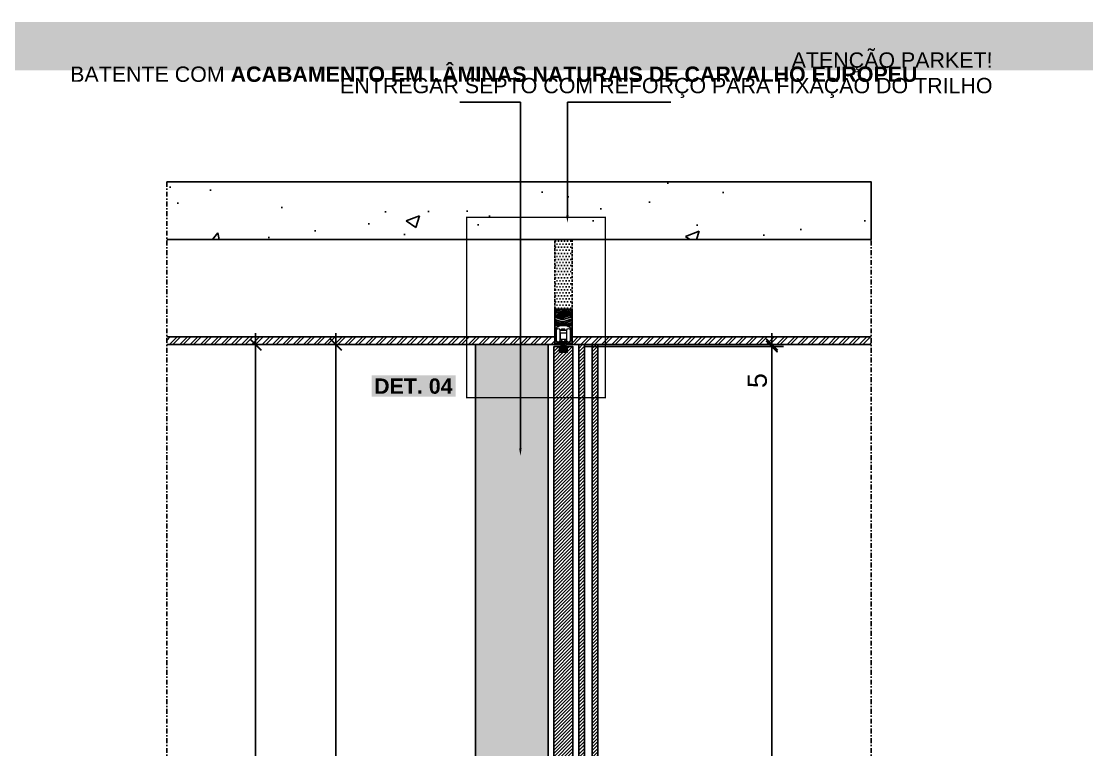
# Model space of a CAD drawing. Header units: millimetres. Extents: x -63251 to 507826, y 5339 to 217512.
# Drawn here: x 207752 to 210535, y 87341 to 89244 of the extents above; entities that cross this region are included whole.
import ezdxf
from ezdxf import colors
from ezdxf.entities.mleader import LeaderData, LeaderLine
from ezdxf.math import Vec2, Vec3

# ---------------------------------------------------------------- set-up
doc = ezdxf.new("R2010")
doc.units = ezdxf.units.MM
doc.header["$PDMODE"] = 3
doc.linetypes.add('TRAÇO 1-1', pattern=[9.525, 6.35, -3.175])
doc.linetypes.add('TRAÇO E PONTO 1-1', pattern=[25.4, 12.7, -6.35, 0, -6.35])
for name, color, linetype in [('AC-EQUIPAMENTO', 7, 'Continuous'), ('COTAS', 9, 'Continuous'), ('DETALHE', 10, 'Continuous'), ('FERRAGEM', 3, 'Continuous'), ('GESSO', 1, 'Continuous'), ('HACHURA', 21, 'Continuous'), ('MARCENARIA . M', 4, 'Continuous'), ('PAREDE', 94, 'Continuous'), ('PROJEÇÃO', 8, 'Continuous'), ('TEXTO TRAÇO PONTO', 105, 'TRAÇO E PONTO 1-1')]:
    doc.layers.add(name, color=color, linetype=linetype)
doc.styles.add('1-1', font='arial.ttf', dxfattribs={"height": 0.2})
doc.styles.add('MEDIDA OFICIAL', font='ariblk.ttf')
doc.styles.add('PADRÃO', font='arial.ttf')
doc.dimstyles.new('1-20', dxfattribs={"dimscale": 20, "dimtxt": 2.5, "dimasz": 1.5, "dimexe": 1.5, "dimexo": 1.5, "dimtad": 1, "dimtxsty": 'PADRÃO', "dimblk": 'ARCHTICK', "dimcen": 2.5, "dimdle": 1.5, "dimclrd": 9, "dimclre": 9, "dimclrt": 6, "dimadec": 0, "dimazin": 0, "dimtfac": 1, "dimtmove": 0, "dimatfit": 3, "dimfxl": 1.25, "dimlwd": -1, "dimlwe": -1, "dimarcsym": 0})
doc.dimstyles.new('Med. Ofic.1-20', dxfattribs={"dimscale": 20, "dimtxt": 2.5, "dimasz": 1.5, "dimexe": 1.5, "dimexo": 1.5, "dimtad": 1, "dimtxsty": 'MEDIDA OFICIAL', "dimblk": 'ARCHTICK', "dimcen": 2.5, "dimdle": 1.5, "dimclrd": 9, "dimclre": 9, "dimclrt": 10, "dimadec": 0, "dimazin": 0, "dimtfac": 1, "dimtmove": 0, "dimatfit": 3, "dimfxl": 1.25, "dimlwd": -1, "dimlwe": -1, "dimarcsym": 0})

# ---------------------------------------------------------------- blocks, each defined once
blk = doc.blocks.new('_ArchTick')
at = {"color": 0, "linetype": 'ByBlock', "const_width": 0.15}
blk.add_lwpolyline([(-0.5, -0.5), (0.5, 0.5)], dxfattribs=at)
blk = doc.blocks.new('*D2210')
at = {"layer": 'Defpoints', "color": 0, "transparency": 16777216}
for p in [(209193.3, 88394.6), (209193.3, 85479.6), (209712.8, 85479.6)]:
    blk.add_point(p, dxfattribs=at)
at = {"layer": 'MARCENARIA . M', "color": 9, "transparency": 16777216}
for p, q in [((209712.8, 88424.6), (209712.8, 85449.6)), ((209223.3, 88394.6), (209742.8, 88394.6)), ((209223.3, 85479.6), (209742.8, 85479.6))]:
    blk.add_line(p, q, dxfattribs=at)
at = {"layer": 'MARCENARIA . M', "color": 9, "transparency": 16777216, "xscale": 30, "yscale": 30, "zscale": 30}
for p, rotation in [((209712.8, 88394.6), 90), ((209712.8, 85479.6), 270)]:
    blk.add_blockref('_ArchTick', p, dxfattribs=dict(at, rotation=rotation))
at = {"layer": 'MARCENARIA . M', "color": 6, "transparency": 16777216, "insert": (209674.8, 86937.1), "char_height": 50, "attachment_point": 5, "rotation": 90, "style": 'PADRÃO'}
blk.add_mtext('2915', dxfattribs=at)
blk = doc.blocks.new('*D2212')
at = {"layer": 'Defpoints', "color": 0, "transparency": 16777216}
for p in [(209193.3, 88399.6), (209193.3, 88394.6), (209712.8, 88399.6)]:
    blk.add_point(p, dxfattribs=at)
at = {"layer": 'MARCENARIA . M', "color": 9, "transparency": 16777216}
for p, q in [((209712.8, 88399.6), (209712.8, 88429.6)), ((209223.3, 88399.6), (209742.8, 88399.6)), ((209223.3, 88394.6), (209742.8, 88394.6)), ((209712.8, 88399.6), (209712.8, 88394.6)), ((209712.8, 88394.6), (209712.8, 88276.5))]:
    blk.add_line(p, q, dxfattribs=at)
at = {"layer": 'MARCENARIA . M', "color": 9, "transparency": 16777216, "xscale": 30, "yscale": 30, "zscale": 30}
for p, rotation in [((209712.8, 88399.6), 270), ((209712.8, 88394.6), 90)]:
    blk.add_blockref('_ArchTick', p, dxfattribs=dict(at, rotation=rotation))
at = {"layer": 'MARCENARIA . M', "color": 6, "transparency": 16777216, "insert": (209674.9, 88305.6), "char_height": 50, "attachment_point": 5, "rotation": 90, "style": 'PADRÃO'}
blk.add_mtext('5', dxfattribs=at)
blk = doc.blocks.new('*D2213')
at = {"layer": 'COTAS', "color": 9, "linetype": 'Continuous', "ltscale": 0.4, "transparency": 16777216}
blk.add_line((208364.3, 88429.6), (208364.3, 85444.6), dxfattribs=at)
at = {"layer": 'COTAS', "color": 9, "ltscale": 0.4, "transparency": 16777216}
for p, q in [((208210.5, 88399.6), (208394.3, 88399.6)), ((208257.1, 85474.6), (208394.3, 85474.6))]:
    blk.add_line(p, q, dxfattribs=at)
at = {"layer": 'Defpoints', "color": 0, "ltscale": 0.4, "transparency": 16777216}
for p in [(208180.5, 88399.6), (208227.1, 85474.6), (208364.3, 85474.6)]:
    blk.add_point(p, dxfattribs=at)
at = {"layer": 'COTAS', "color": 9, "ltscale": 0.4, "transparency": 16777216, "xscale": 30, "yscale": 30, "zscale": 30}
for p, rotation in [((208364.3, 88399.6), 90), ((208364.3, 85474.6), 270)]:
    blk.add_blockref('_ArchTick', p, dxfattribs=dict(at, rotation=rotation))
at = {"layer": 'COTAS', "color": 10, "ltscale": 0.4, "transparency": 16777216, "insert": (208326, 86937.1), "char_height": 50, "attachment_point": 5, "rotation": 90, "style": 'MEDIDA OFICIAL'}
blk.add_mtext('2925', dxfattribs=at)
blk = doc.blocks.new('*D2232')
at = {"layer": 'Defpoints', "color": 0, "transparency": 16777216}
for p in [(208714.5, 88399.6), (208573.9, 85474.6), (208739.1, 85474.6)]:
    blk.add_point(p, dxfattribs=at)
at = {"layer": 'MARCENARIA . M', "color": 9, "transparency": 16777216}
for p, q in [((208573.9, 88429.6), (208573.9, 85444.6)), ((208684.5, 88399.6), (208543.9, 88399.6)), ((208709.1, 85474.6), (208543.9, 85474.6))]:
    blk.add_line(p, q, dxfattribs=at)
at = {"layer": 'MARCENARIA . M', "color": 9, "transparency": 16777216, "xscale": 30, "yscale": 30, "zscale": 30}
for p, rotation in [((208573.9, 88399.6), 90), ((208573.9, 85474.6), 270)]:
    blk.add_blockref('_ArchTick', p, dxfattribs=dict(at, rotation=rotation))
at = {"layer": 'MARCENARIA . M', "color": 6, "transparency": 16777216, "insert": (208535.9, 86937.1), "char_height": 50, "attachment_point": 5, "rotation": 90, "style": 'PADRÃO'}
blk.add_mtext('2925', dxfattribs=at)

msp = doc.modelspace()

# ---------------------------------------------------------------- leaders
at = {"layer": 'COTAS'}
ml = msp.add_multileader_mtext('Standard', dxfattribs=at)
ml.set_content('PORTAS DE CORRER COM {\\fArial|b1|i0|c0|p34;\\C10;ACABAMENTO} {\\fArial|b1|i0|c0|p34;EM LÂMINAS NATURAIS DE CARVALHO EUROPEU}', color=105, style='1-1')
ml.set_leader_properties(color=256, linetype='ByLayer', lineweight=-1)
ml.build(insert=Vec2(0, 0))
ml.multileader.update_dxf_attribs({"text_left_attachment_type": 2, "text_right_attachment_type": 2, "dogleg_length": 0.36, "arrow_head_size": 20, "scale": 200})
ctx = ml.context
ctx.base_point, ctx.scale, ctx.char_height, ctx.arrow_head_size, ctx.landing_gap_size, ctx.plane_origin = Vec3(146400.181, 89033.394), 200, 40, 20, 40, Vec3(148021.144, 88476.225)
ctx.left_attachment, ctx.right_attachment = 2, 2
notes = []
notes.append((ctx, [(0, (1, 1, 0), (147636.001, 89033.394), (-1, 0), 158.522, [(0, [(147636.001, 87980.61)], 0, [])])]))
ctx.mtext.insert, ctx.mtext.width, ctx.mtext.flow_direction = Vec3(146440.181, 89126.282), 1043.40574, 5
ml = msp.add_multileader_mtext('Standard', dxfattribs=at)
ml.set_content('BATENTE COM {\\fArial|b1|i0|c0|p34;\\C10;ACABAMENTO} {\\fArial|b1|i0|c0|p34;EM LÂMINAS NATURAIS DE CARVALHO EUROPEU}', color=105, style='1-1')
ml.set_leader_properties(color=256, linetype='ByLayer', lineweight=-1)
ml.build(insert=Vec2(0, 0))
ml.multileader.update_dxf_attribs({"text_left_attachment_type": 2, "text_right_attachment_type": 2, "dogleg_length": 0.36, "arrow_head_size": 20, "scale": 200})
ctx = ml.context
ctx.base_point, ctx.scale, ctx.char_height, ctx.arrow_head_size, ctx.landing_gap_size, ctx.plane_origin = Vec3(149390.382, 89033.394), 200, 40, 20, 40, Vec3(150991.618, 88604.657)
ctx.left_attachment, ctx.right_attachment = 2, 2
notes.append((ctx, [(0, (1, 1, 0), (150606.476, 89033.394), (-1, 0), 158.522, [(0, [(150606.476, 88109.042)], 0, [])])]))
ctx.mtext.insert, ctx.mtext.width, ctx.mtext.flow_direction = Vec3(149430.382, 89126.268), 1043.40574, 5
ml = msp.add_multileader_mtext('Standard', dxfattribs=at)
ml.set_content('PAINEL FIXO COM {\\fArial|b1|i0|c0|p34;\\C10;ACABAMENTO} {\\fArial|b1|i0|c0|p34;EM LÂMINAS NATURAIS DE CARVALHO EUROPEU}', color=105, style='1-1')
ml.set_leader_properties(color=256, linetype='ByLayer', lineweight=-1)
ml.build(insert=Vec2(0, 0))
ml.multileader.update_dxf_attribs({"text_left_attachment_type": 2, "text_right_attachment_type": 2, "dogleg_length": 0.36, "arrow_head_size": 20, "scale": 200})
ctx = ml.context
ctx.base_point, ctx.scale, ctx.char_height, ctx.arrow_head_size, ctx.landing_gap_size, ctx.plane_origin = Vec3(180791.524, 89004.659), 200, 40, 20, 40, Vec3(182412.487, 88390.679)
ctx.left_attachment, ctx.right_attachment = 2, 2
notes.append((ctx, [(1, (1, 1, 0), (180628.002, 89004.659), (1, 0), 163.522, [(0, [(180628.002, 88048.339)], 0, [])])]))
ctx.mtext.insert, ctx.mtext.width, ctx.mtext.flow_direction = Vec3(180831.524, 89097.533), 1043.40574, 5
ml = msp.add_multileader_mtext('Standard', dxfattribs=at)
ml.set_content('PORTAS DE CORRER COM {\\fArial|b1|i0|c0|p34;\\C10;ACABAMENTO} {\\fArial|b1|i0|c0|p34;EM LÂMINAS NATURAIS DE CARVALHO EUROPEU}', color=105, style='1-1')
ml.set_leader_properties(color=256, linetype='ByLayer', lineweight=-1)
ml.build(insert=Vec2(0, 0))
ml.multileader.update_dxf_attribs({"text_left_attachment_type": 2, "text_right_attachment_type": 2, "dogleg_length": 0.36, "arrow_head_size": 20, "scale": 200})
ctx = ml.context
ctx.base_point, ctx.scale, ctx.char_height, ctx.arrow_head_size, ctx.landing_gap_size, ctx.plane_origin = Vec3(191165.011, 89004.659), 200, 40, 20, 40, Vec3(192785.974, 88390.679)
ctx.left_attachment, ctx.right_attachment = 2, 2
notes.append((ctx, [(1, (1, 1, 0), (191001.489, 89004.659), (1, 0), 163.522, [(0, [(191001.489, 88048.339)], 0, [])])]))
ctx.mtext.insert, ctx.mtext.width, ctx.mtext.flow_direction = Vec3(191205.011, 89097.546), 1043.40574, 5
for ctx, leaders in notes:
    for number, flags, end, landing, length, lines in leaders:
        leader = LeaderData()
        leader.index, (leader.has_last_leader_line, leader.has_dogleg_vector, leader.attachment_direction) = number, flags
        leader.last_leader_point, leader.dogleg_vector, leader.dogleg_length = Vec3(end), Vec3(landing), length
        for number, points, colour, breaks in lines:
            line = LeaderLine()
            line.index, line.vertices, line.color, line.breaks = number, Vec3.list(points), colors.encode_raw_color(colour), breaks
            leader.lines.append(line)
        ctx.leaders.append(leader)

# ---------------------------------------------------------------- next in the draw order: leaders
ml = msp.add_multileader_mtext('Standard', dxfattribs=at)
ml.set_content('{\\fArial|b1|i0|c0|p34;\\C10;ATENÇÃO PARKET!\\P}RODATETO COM LINHA DE SOMBRA DE 20 mm NO ENCONTRO COM O FORRO', color=105, style='1-1')
ml.set_leader_properties(color=256, linetype='ByLayer', lineweight=-1)
ml.build(insert=Vec2(0, 0))
ml.multileader.update_dxf_attribs({"text_left_attachment_type": 2, "text_right_attachment_type": 2, "dogleg_length": 0.36, "arrow_head_size": 15, "scale": 200})
ctx = ml.context
ctx.base_point, ctx.scale, ctx.char_height, ctx.arrow_head_size, ctx.landing_gap_size, ctx.plane_origin = Vec3(160569.394, 89106.68), 200, 40, 15, 10, Vec3(160726.905, 88723.85)
ctx.left_attachment, ctx.right_attachment = 2, 2
notes = []
notes.append((ctx, [(0, (1, 1, 0), (160425.106, 89106.68), (1, 0), 144.288, [(0, [(160425.106, 88107.904)], 0, [])])]))
ctx.mtext.insert, ctx.mtext.width, ctx.mtext.flow_direction = Vec3(160579.394, 89232.669), 858.66662, 5
ctx.mtext.has_bg_fill, ctx.mtext.bg_color, ctx.mtext.bg_scale_factor, ctx.mtext.bg_transparency, ctx.mtext.use_window_bg_color = 1, -1023410145, 1.25, 0, 0
for ctx, leaders in notes:
    for number, flags, end, landing, length, lines in leaders:
        leader = LeaderData()
        leader.index, (leader.has_last_leader_line, leader.has_dogleg_vector, leader.attachment_direction) = number, flags
        leader.last_leader_point, leader.dogleg_vector, leader.dogleg_length = Vec3(end), Vec3(landing), length
        for number, points, colour, breaks in lines:
            line = LeaderLine()
            line.index, line.vertices, line.color, line.breaks = number, Vec3.list(points), colors.encode_raw_color(colour), breaks
            leader.lines.append(line)
        ctx.leaders.append(leader)

# ---------------------------------------------------------------- next in the draw order: hatches: boundary and pattern name
at = {"layer": 'AC-EQUIPAMENTO'}
h = msp.add_hatch(dxfattribs=at)
h.set_pattern_fill('ANSI31', color=8, scale=2)
h.set_pattern_definition([(45, (56067.58, 1e-10), (-4.49012806, 4.49012806), [])])
h.paths.add_polyline_path([(209193.26, 88394.639), (209178.26, 88394.639), (209178.26, 88379.639), (209158.26, 88379.639), (209158.26, 88394.639), (209143.26, 88394.639), (209143.26, 86624.639), (209153.26, 86624.639), (209153.26, 86639.639), (209163.26, 86639.639), (209163.26, 86509.639), (209153.26, 86509.639), (209153.26, 86524.639), (209143.26, 86524.639), (209143.26, 85479.639), (209160.76, 85479.639), (209160.76, 85494.639), (209175.76, 85494.639), (209175.76, 85479.639), (209193.26, 85479.639), (209193.26, 86524.639), (209183.26, 86524.639), (209183.26, 86509.639), (209173.26, 86509.639), (209173.26, 86639.639), (209183.26, 86639.639), (209183.26, 86624.639), (209193.26, 86624.639)])
h = msp.add_hatch(dxfattribs=at)
h.set_pattern_fill('ANSI31', color=8, scale=2)
h.set_pattern_definition([(45, (35718.515, 5654.154), (-4.49012806, 4.49012806), [])])
h.paths.add_polyline_path([(209223.261, 88399.639), (209208.261, 88399.639), (209208.261, 85474.639), (209223.261, 85474.639)])
h = msp.add_hatch(dxfattribs=at)
h.set_pattern_fill('ANSI31', color=8, scale=2)
h.set_pattern_definition([(45, (35753.515, 5654.154), (-4.49012806, 4.49012806), [])])
h.paths.add_polyline_path([(209258.261, 88399.639), (209243.261, 88399.639), (209243.261, 85474.639), (209258.261, 85474.639)])
at = {"layer": 'HACHURA'}
h = msp.add_hatch(dxfattribs=at)
h.set_pattern_fill('AR-CONC', color=21, scale=2)
h.set_pattern_definition([(50, (165078.35, 66122.5), (364.3693, -31.8782), [38.1, -419.1]), (355, (165078.35, 66122.5), (-70.4868, 382.1137), [30.48, -335.2812]), (100.45144, (165108.7, 66119.85), (293.8825, 350.2355), [32.38, -356.1805]), (46.1842, (165078.35, 66224.1), (542.158, -84.0847), [57.15, -628.65]), (96.6356, (165123.53, 66217.1), (474.808, 494.852), [48.57, -534.271]), (351.1842, (165078.35, 66224.1), (474.808, 494.852), [45.72, -502.9195]), (21, (165129.15, 66198.7), (303.2288, -204.5304), [38.1, -419.1]), (326, (165129.15, 66198.7), (123.604, 368.376), [30.48, -335.28]), (71.45144, (165154.42, 66181.67), (426.8328, 163.8455), [32.38, -356.18]), (37.5, (165078.35, 66122.51), (6.1772, 169.11008), [0, -331.216, 0, -340.36, 0, -336.55]), (7.5, (165078.35, 66122.51), (133.6393, 200.36115), [0, -194.056, 0, -323.596, 0, -128.27]), (327.5, (164965.07, 66122.51), (271.1812, -11.4575), [0, -127, 0, -396.24, 0, -525.78]), (317.5, (164914.27, 66122.5), (296.2584, 50.853), [0, -165.1, 0, -263.144, 0, -373.38])])
h.paths.add_polyline_path([(208132.321, 88824.639), (208132.321, 88674.639), (209974.31, 88674.639), (209974.31, 88824.639)])
at = {"layer": 'HACHURA', "true_color": 0x636466}
h = msp.add_hatch(dxfattribs=at)
h.set_pattern_fill('PATRON00077', color=251, scale=40, angle=135, pattern_type=2)
h.set_pattern_definition([(135, (149045.977, -20753.852), (-56.568542, 4e-15), [2, -38]), (225, (149024.764, -20752.44), (-7e-15, -56.568542), [4, -36]), (180, (149033.25, -20755.266), (-28.284271, -28.284271), [2.828, -8.484, 2.828, -5.656, 19.8, -16.9725425]), (180, (149048.806, -20753.852), (-28.284271, -28.284271), [2.8284, -5.6568, 2.8284, -45.2549425]), (180, (149036.078, -20746.78), (-28.284271, -28.284271), [2.8284, -53.740142]), (180, (149034.663, -20742.539), (-28.284271, -28.284271), [2.8284, -53.740142]), (180, (149036.078, -20749.61), (-28.284271, -28.284271), [2.8284, -53.740142]), (180, (149036.078, -20752.438), (-28.284271, -28.284271), [5.6568, -50.911742]), (180, (149007.793, -20766.58), (-28.284271, -28.284271), [5.6568, -50.911742]), (180, (149037.492, -20756.68), (-28.284271, -28.284271), [11.3136, -45.254942]), (180, (149037.492, -20759.51), (-28.284271, -28.284271), [11.3136, -45.254942]), (180, (149010.622, -20749.61), (-28.284271, -28.284271), [11.3136, -45.254942]), (180, (149036.078, -20763.752), (-28.284271, -28.284271), [8.48528, -48.083262]), (180, (149037.492, -20773.65), (-28.284271, -28.284271), [8.48528, -48.083262]), (180, (149037.492, -20767.994), (-28.284271, -28.284271), [8.48528, -48.083262]), (180, (149010.622, -20758.095), (-28.284271, -28.284271), [14.142136, -42.426406]), (180, (149012.036, -20762.338), (-28.284271, -28.284271), [14.142136, -42.426406]), (180, (149016.28, -20752.438), (-28.284271, -28.284271), [19.79899, -36.769553]), (161.565051, (149040.32, -20753.852), (-28.2842713, 28.2842712), [4.472136, -84.970583]), (161.565051, (149026.178, -20756.68), (-28.2842713, 28.2842712), [4.472136, -84.970583]), (161.565051, (149030.42, -20755.266), (-28.2842713, 28.2842712), [4.472136, -84.970583]), (161.565051, (149044.563, -20752.438), (-28.2842713, 28.2842712), [8.944272, -80.498447]), (161.565051, (149026.178, -20759.51), (-28.2842713, 28.2842712), [13.416408, -76.026311]), (161.565051, (149027.592, -20763.752), (-28.2842713, 28.2842712), [17.888544, -71.554175]), (161.565051, (149029.007, -20767.994), (-28.2842713, 28.2842712), [17.888544, -71.554175]), (161.565051, (149024.764, -20780.722), (-28.2842713, 28.2842712), [17.888544, -71.554175]), (161.565051, (149027.592, -20777.894), (-28.2842713, 28.2842712), [22.36068, -67.082039]), (161.565051, (149029.007, -20773.651), (-28.2842713, 28.2842712), [22.36068, -67.082039]), (198.434949, (149030.42, -20752.438), (-28.2842712, -28.2842712), [4.472136, -84.970583]), (198.434949, (149037.492, -20753.852), (-28.2842712, -28.2842712), [4.472136, -84.970583]), (198.434949, (149045.977, -20753.852), (-28.2842712, -28.2842712), [8.944272, -80.498447]), (198.434949, (149033.25, -20749.61), (-28.2842712, -28.2842712), [8.944272, -80.498447]), (198.434949, (149050.22, -20755.266), (-28.2842712, -28.2842712), [13.416408, -76.026311]), (198.434949, (149053.048, -20758.095), (-28.2842712, -28.2842712), [17.888544, -71.554175]), (198.434949, (149026.178, -20734.053), (-28.2842712, -28.2842712), [17.888544, -71.554175]), (198.434949, (149033.25, -20746.781), (-28.2842712, -28.2842712), [17.888544, -71.554175]), (198.434949, (149030.42, -20738.296), (-28.2842712, -28.2842712), [22.36068, -67.082039]), (198.434949, (149031.835, -20742.539), (-28.2842712, -28.2842712), [22.36068, -67.082039])])
h.paths.add_polyline_path([(209190.76, 88452.639), (209190.76, 88492.639), (209145.76, 88492.639), (209145.76, 88452.639)])
at = {"layer": 'HACHURA'}
h = msp.add_hatch(dxfattribs=at)
h.set_pattern_fill('ANSI32', color=8, scale=2)
h.set_pattern_definition([(45, (-69064.635, 22222.918), (-13.4703842, 13.4703842), []), (45, (-69055.654, 22222.918), (-13.4703842, 13.4703842), [])])
h.paths.add_polyline_path([(208132.321, 88419.639), (208132.321, 88399.639), (209160.76, 88399.639), (209160.76, 88402.639), (209145.76, 88402.639), (209145.76, 88419.639)])
h = msp.add_hatch(dxfattribs=at)
h.set_pattern_fill('ANSI32', color=8, scale=2)
h.set_pattern_definition([(45, (-69094.635, 22222.918), (-13.4703842, 13.4703842), []), (45, (-69085.655, 22222.918), (-13.4703842, 13.4703842), [])])
h.paths.add_polyline_path([(209972.31, 88399.639), (209972.31, 88419.639), (209190.76, 88419.639), (209190.76, 88402.639), (209175.76, 88402.639), (209175.76, 88399.639)])
at = {"layer": 'HACHURA', "true_color": 0xba9673}
h = msp.add_hatch(color=33, dxfattribs=at)
h.dxf.hatch_style = 1
h.paths.add_polyline_path([(208938.26, 85474.64), (209128.26, 85474.639), (209128.26, 88399.639), (208938.26, 88399.64)])
at = {"layer": 'MARCENARIA . M'}
h = msp.add_hatch(dxfattribs=at)
h.set_pattern_fill('DOTS', color=8, scale=5)
h.set_pattern_definition([(0, (91779.567, 58594.643), (3.96875, 7.9375), [0, -7.9375])])
h.paths.add_polyline_path([(209190.76, 88674.639), (209145.76, 88674.639), (209145.76, 88492.639), (209190.76, 88492.639)])
h = msp.add_hatch(color=8, dxfattribs=at)
h.dxf.hatch_style = 1
h.paths.add_polyline_path([(209150.346, 88408.775, 0.33605523), (209149.865, 88409.139), (209149.26, 88409.139, -0.41421356), (209148.76, 88409.639), (209148.76, 88441.139, -0.33523574), (209156.306, 88447.137, 0.19250473), (209156.647, 88447.283), (209158.857, 88449.493, -0.19891237), (209159.21, 88449.639), (209167.683, 88449.639, 0.26794919), (209168.116, 88449.889), (209168.26, 88450.139), (209168.405, 88449.889, 0.26794919), (209168.838, 88449.639), (209177.311, 88449.639, -0.19891237), (209177.664, 88449.493), (209179.874, 88447.283, 0.19250473), (209180.215, 88447.137, -0.33523574), (209187.76, 88441.139), (209187.76, 88409.639, -0.41421356), (209187.26, 88409.139), (209186.656, 88409.139, 0.33605523), (209186.175, 88408.775, -0.35330176), (209181.76, 88405.639, -0.35330178), (209177.346, 88408.775, 0.33605523), (209176.865, 88409.139), (209176.26, 88409.139, 0.41421356), (209175.76, 88408.639), (209175.76, 88402.639), (209190.76, 88402.639), (209190.76, 88422.639), (209190.76, 88452.639), (209189.76, 88452.639, 0.41421356), (209189.26, 88452.139), (209189.26, 88450.139, -0.41421356), (209188.76, 88449.639), (209181.968, 88449.639, -0.19891237), (209181.614, 88449.786), (209178.907, 88452.493, 0.19891237), (209178.553, 88452.639), (209157.968, 88452.639, 0.19891237), (209157.614, 88452.493), (209154.907, 88449.786, -0.19891237), (209154.553, 88449.639), (209148.76, 88449.639), (209147.76, 88449.639, -0.41421356), (209147.26, 88450.139), (209147.26, 88452.139, 0.41421356), (209146.76, 88452.639), (209145.76, 88452.639), (209145.76, 88402.639), (209160.76, 88402.639), (209160.76, 88408.639, 0.41421356), (209160.26, 88409.139), (209159.656, 88409.139, 0.33605523), (209159.175, 88408.775, -0.35330177), (209154.76, 88405.639, -0.35330177)])
h = msp.add_hatch(color=8, dxfattribs=at)
h.dxf.hatch_style = 1
h.paths.add_polyline_path([(209158.26, 88394.639), (209158.26, 88379.639), (209178.26, 88379.639), (209178.26, 88394.639)])

# ---------------------------------------------------------------- next in the draw order: linework, layer by layer
at = {"layer": 'DETALHE', "color": 10, "linetype": 'TRAÇO 1-1', "const_width": 4}
msp.add_lwpolyline([(208915.375, 88732.405), (209277.67, 88732.405), (209277.67, 88261.214), (208915.375, 88261.214)], close=True, dxfattribs=at)
at = {"layer": 'FERRAGEM', "color": 1, "lineweight": 5}
for p, q in [((209159.175, 88430.477), (209177.346, 88430.477)), ((209159.175, 88412.678), (209162.259, 88412.678)), ((209168.26, 88399.639), (209168.26, 88396.639)), ((209174.262, 88412.678), (209177.346, 88412.678))]:
    msp.add_line(p, q, dxfattribs=at)
at = {"layer": 'FERRAGEM'}
for points in [[(209145.76, 88452.639), (209190.76, 88452.639), (209190.76, 88492.639), (209145.76, 88492.639)], [(209158.26, 88394.639), (209178.26, 88394.639), (209178.26, 88379.639), (209158.26, 88379.639)]]:
    msp.add_lwpolyline(points, close=True, dxfattribs=at)
msp.add_lwpolyline([(209154.76, 88405.639, 0.35330177), (209159.175, 88408.775, -0.33605523), (209159.656, 88409.139), (209160.26, 88409.139, -0.41421356), (209160.76, 88408.639), (209160.76, 88402.639), (209145.76, 88402.639), (209145.76, 88452.639), (209146.76, 88452.639, -0.41421356), (209147.26, 88452.139), (209147.26, 88450.139, 0.41421356), (209147.76, 88449.639), (209148.76, 88449.639), (209154.553, 88449.639, 0.19891237), (209154.907, 88449.786), (209157.614, 88452.493, -0.19891237), (209157.968, 88452.639), (209178.553, 88452.639, -0.19891237), (209178.907, 88452.493), (209181.614, 88449.786, 0.19891237), (209181.968, 88449.639), (209188.76, 88449.639, 0.41421356), (209189.26, 88450.139), (209189.26, 88452.139, -0.41421356), (209189.76, 88452.639), (209190.76, 88452.639), (209190.76, 88402.639), (209175.76, 88402.639), (209175.76, 88408.639, -0.41421356), (209176.26, 88409.139), (209176.865, 88409.139, -0.33605523), (209177.346, 88408.775, 0.35330178), (209181.76, 88405.639, 0.35330176), (209186.175, 88408.775, -0.33605523), (209186.656, 88409.139), (209187.26, 88409.139, 0.41421356), (209187.76, 88409.639), (209187.76, 88441.139, 0.33523574), (209180.215, 88447.137, -0.19250473), (209179.874, 88447.283), (209177.664, 88449.493, 0.19891237), (209177.311, 88449.639), (209168.838, 88449.639, -0.26794919), (209168.405, 88449.889), (209168.26, 88450.139), (209168.116, 88449.889, -0.26794919), (209167.683, 88449.639), (209159.21, 88449.639, 0.19891237), (209158.857, 88449.493), (209156.647, 88447.283, -0.19250473), (209156.306, 88447.137, 0.33523574), (209148.76, 88441.139), (209148.76, 88409.639, 0.41421356), (209149.26, 88409.139), (209149.865, 88409.139, -0.33605523), (209150.346, 88408.775, 0.35330177), (209154.76, 88405.639, -0.35330177)], format="xyb", dxfattribs=at)
at = {"layer": 'FERRAGEM', "color": 1, "lineweight": 5}
for points in [[(209150.346, 88408.79), (209150.346, 88438.488, -0.71380968), (209159.175, 88438.488), (209159.175, 88408.79, -0.71380968)], [(209177.346, 88408.79), (209177.346, 88438.488, -0.71380968), (209186.175, 88438.488), (209186.175, 88408.79, -0.71380968)]]:
    msp.add_lwpolyline(points, format="xyb", close=True, dxfattribs=at)
for points in [[(209160.365, 88412.678), (209160.365, 88430.477), (209176.156, 88430.477), (209176.156, 88412.678), (209160.365, 88412.678)], [(209163.654, 88437.966), (209163.654, 88440.333), (209164.3, 88440.978), (209171.509, 88440.978), (209172.154, 88440.333), (209172.154, 88437.966)], [(209163.654, 88440.333), (209172.154, 88440.333)], [(209163.654, 88437.966), (209172.154, 88437.966)], [(209165.161, 88436.587), (209165.161, 88437.966)], [(209170.648, 88436.612), (209170.648, 88437.966)], [(209174.262, 88412.678), (209171.441, 88409.858), (209171.441, 88407.26), (209165.079, 88407.26), (209165.079, 88409.858), (209162.259, 88412.678)], [(209163.989, 88404.461), (209172.361, 88405.542), (209171.955, 88405.947), (209172.361, 88406.217), (209163.989, 88405.136)], [(209163.989, 88401.086), (209172.361, 88402.166), (209171.955, 88402.571), (209172.361, 88402.841), (209163.989, 88401.761)], [(209163.989, 88397.71), (209172.361, 88398.79), (209171.955, 88399.195), (209172.361, 88399.465), (209163.989, 88398.385)], [(209164.075, 88405.283), (209164.48, 88405.688), (209164.075, 88406.093), (209164.48, 88406.363), (209164.075, 88406.768), (209164.48, 88407.038), (209164.075, 88407.443), (209164.48, 88407.713), (209164.075, 88408.118), (209164.48, 88408.388), (209164.075, 88408.793), (209164.48, 88409.063), (209164.075, 88409.468), (209164.48, 88409.738), (209164.075, 88410.143), (209164.48, 88410.413), (209164.075, 88410.819), (209164.097, 88410.841)], [(209164.951, 88409.986), (209164.075, 88409.873)], [(209164.075, 88409.198), (209165.079, 88409.328)], [(209164.075, 88408.523), (209165.079, 88408.653)], [(209164.075, 88407.848), (209165.079, 88407.978)], [(209165.079, 88407.978), (209164.075, 88407.848)], [(209164.075, 88405.823), (209172.446, 88406.903), (209172.041, 88407.308), (209172.446, 88407.578)], [(209165.079, 88407.302), (209164.075, 88407.173)], [(209164.075, 88407.173), (209165.079, 88407.302)], [(209164.075, 88406.498), (209169.98, 88407.26)], [(209164.075, 88405.147), (209172.446, 88406.228), (209172.041, 88406.633), (209172.446, 88406.903)], [(209164.075, 88403.797), (209172.446, 88404.877), (209172.041, 88405.283), (209172.446, 88405.553), (209164.075, 88404.472)], [(209164.263, 88397.639), (209164.48, 88397.856), (209164.075, 88398.126), (209164.48, 88398.531), (209164.075, 88398.801), (209164.48, 88399.206), (209164.075, 88399.611), (209164.48, 88400.017), (209164.075, 88400.287), (209164.48, 88400.692), (209164.075, 88400.962), (209164.48, 88401.367), (209164.075, 88401.637), (209164.48, 88402.042), (209164.075, 88402.447), (209164.48, 88402.852), (209164.075, 88403.122), (209164.48, 88403.527), (209164.075, 88403.797), (209164.48, 88404.202), (209164.075, 88404.472), (209164.48, 88404.877), (209164.075, 88405.283)], [(209164.075, 88403.122), (209172.446, 88404.202), (209172.041, 88404.607), (209172.446, 88404.877)], [(209164.075, 88402.447), (209172.446, 88403.527), (209172.041, 88403.932), (209172.446, 88404.202)], [(209164.075, 88401.772), (209172.446, 88402.852), (209172.041, 88403.257), (209172.446, 88403.527)], [(209164.075, 88400.422), (209172.446, 88401.502), (209172.041, 88401.907), (209172.446, 88402.177), (209164.075, 88401.097)], [(209164.075, 88399.747), (209172.446, 88400.827), (209172.041, 88401.232), (209172.446, 88401.502)], [(209164.075, 88399.071), (209172.446, 88400.152), (209172.041, 88400.557), (209172.446, 88400.827)], [(209164.075, 88398.396), (209172.446, 88399.477), (209172.041, 88399.882), (209172.446, 88400.152)], [(209168.673, 88397.639), (209172.446, 88398.126), (209172.041, 88398.531), (209172.446, 88398.801), (209164.075, 88397.721)], [(209171.441, 88409.474), (209172.446, 88409.603), (209172.041, 88410.008), (209172.446, 88410.278)], [(209171.441, 88408.799), (209172.446, 88408.928), (209172.041, 88409.333), (209172.446, 88409.603)], [(209171.441, 88408.123), (209172.446, 88408.253), (209172.041, 88408.658), (209172.446, 88408.928), (209171.441, 88408.799)], [(209171.441, 88407.448), (209172.446, 88407.578), (209172.041, 88407.983), (209172.446, 88408.253), (209171.441, 88408.123)], [(209171.775, 88410.192), (209172.446, 88410.278), (209172.154, 88410.571)], [(209172.258, 88397.639), (209172.041, 88397.856), (209172.446, 88398.126)]]:
    msp.add_lwpolyline(points, dxfattribs=at)
msp.add_lwpolyline([(209162.259, 88397.639), (209174.262, 88397.639), (209174.262, 88394.639), (209162.259, 88394.639)], close=True, dxfattribs=at)
msp.add_arc((209168.26, 88389.7), 46.973, 78.847423, 101.152577, dxfattribs=at)
at = {"layer": 'GESSO', "color": 1}
for points in [[(208132.321, 88419.639), (209145.76, 88419.639), (209145.76, 88402.639), (209160.76, 88402.639), (209160.76, 88399.639), (208132.321, 88399.639)], [(209972.31, 88419.639), (209190.76, 88419.639), (209190.76, 88402.639), (209175.76, 88402.639), (209175.76, 88399.639), (209972.31, 88399.639)]]:
    msp.add_lwpolyline(points, dxfattribs=at)
at = {"layer": 'MARCENARIA . M'}
for p, q in [((208938.26, 85474.639), (208938.26, 88399.639)), ((209128.26, 85474.639), (209128.26, 88399.639))]:
    msp.add_line(p, q, dxfattribs=at)
msp.add_lwpolyline([(209143.26, 88394.639), (209193.26, 88394.639), (209193.26, 85479.639), (209143.26, 85479.639)], close=True, dxfattribs=at)
at = {"layer": 'MARCENARIA . M', "elevation": 0}
for points in [[(209208.261, 88399.639), (209223.261, 88399.639), (209223.261, 85474.639), (209208.261, 85474.639)], [(209243.261, 88399.639), (209258.261, 88399.639), (209258.261, 85474.639), (209243.261, 85474.639)]]:
    msp.add_lwpolyline(points, close=True, dxfattribs=at)
at = {"layer": 'PAREDE'}
msp.add_lwpolyline([(208132.321, 88674.639), (209972.31, 88674.639), (209972.31, 88824.639), (208132.321, 88824.639)], dxfattribs=at)
at = {"layer": 'PROJEÇÃO', "color": 8, "linetype": 'TRAÇO 1-1'}
msp.add_lwpolyline([(209190.76, 88674.639), (209190.76, 88492.639), (209145.76, 88492.639), (209145.76, 88674.639)], dxfattribs=at)
at = {"layer": 'TEXTO TRAÇO PONTO'}
for p, q in [((208132.321, 88824.639), (208132.321, 85324.639)), ((209972.31, 88824.639), (209972.31, 85324.639))]:
    msp.add_line(p, q, dxfattribs=at)

# ---------------------------------------------------------------- next in the draw order: texts
at = {"layer": 'DETALHE', "color": 105, "insert": (208878.718, 88311.305), "char_height": 40, "width": 203.41444, "attachment_point": 3, "style": 'PADRÃO', "bg_fill": 1, "box_fill_scale": 1.2, "bg_fill_color": 50, "bg_fill_transparency": 0}
msp.add_mtext('{\\fArial|b1|i0|c0|p34;DET. 04}', dxfattribs=at)

# ---------------------------------------------------------------- next in the draw order: dimensions: what is measured, and where the dimension line sits
at = {"layer": 'COTAS', "color": 7, "ltscale": 0.4, "true_color": 0xededed}
dim = msp.add_linear_dim(base=(208364.327, 85474.639), p1=(208180.456, 88399.639), p2=(208227.097, 85474.639), angle=90, dimstyle='Med. Ofic.1-20', dxfattribs=at)
dim.commit()
dim.dimension.update_dxf_attribs({"geometry": '*D2213', "text_midpoint": (208325.974, 86937.139)})
at = {"layer": 'MARCENARIA . M', "color": 2}
for base, p1, p2, picture, middle in [((208573.891, 85474.639), (208714.516, 88399.639), (208739.075, 85474.639), '*D2232', (208535.863, 86937.139)), ((209712.819, 85479.639), (209193.26, 88394.639), (209193.26, 85479.639), '*D2210', (209674.79, 86937.139))]:
    dim = msp.add_linear_dim(base=base, p1=p1, p2=p2, angle=90, dimstyle='1-20', dxfattribs=at)
    dim.commit()
    dim.dimension.update_dxf_attribs({"geometry": picture, "text_midpoint": middle})
dim = msp.add_linear_dim(base=(209712.819, 88399.639), p1=(209193.26, 88394.639), p2=(209193.26, 88399.639), angle=90, dimstyle='1-20', dxfattribs=at)
dim.commit()
dim.dimension.update_dxf_attribs({"geometry": '*D2212', "text_midpoint": (209712.819, 88305.564), "dimtype": 160})

# ---------------------------------------------------------------- next in the draw order: leaders
at = {"layer": 'COTAS'}
ml = msp.add_multileader_mtext('Standard', dxfattribs=at)
ml.set_content('\\pxqr,t3;{\\C10;ATENÇÃO PARKET!\\P}ENTREGAR SEPTO COM REFORÇO PARA FIXAÇÃO DO TRILHO ', color=105, style='1-1')
ml.set_leader_properties(color=256, linetype='ByLayer', lineweight=-1)
ml.build(insert=Vec2(0, 0))
ml.multileader.update_dxf_attribs({"text_left_attachment_type": 2, "text_right_attachment_type": 2, "dogleg_length": 1.35, "arrow_head_size": 20, "scale": 200})
ctx = ml.context
ctx.base_point, ctx.scale, ctx.char_height, ctx.arrow_head_size, ctx.landing_gap_size, ctx.plane_origin = Vec3(209448.776, 89033.394), 200, 40, 20, 40, Vec3(209119.793, 88697.321)
ctx.left_attachment, ctx.right_attachment, ctx.text_align_type = 2, 2, 2
notes = []
notes.append((ctx, [(0, (1, 1, 0), (209178.71, 89033.394), (1, 0), 270.066, [(0, [(209178.71, 88717.639)], 0, [])])]))
ctx.mtext.insert, ctx.mtext.width, ctx.mtext.alignment, ctx.mtext.flow_direction = Vec3(210289.131, 89163.203), 862.95431, 3, 5
ml = msp.add_multileader_mtext('Standard', dxfattribs=at)
ml.set_content('PORTAS DE CORRER COM {\\fArial|b1|i0|c0|p34;\\C10;ACABAMENTO} {\\fArial|b1|i0|c0|p34;EM LÂMINAS NATURAIS DE CARVALHO EUROPEU}', color=105, style='1-1')
ml.set_leader_properties(color=256, linetype='ByLayer', lineweight=-1)
ml.build(insert=Vec2(0, 0))
ml.multileader.update_dxf_attribs({"text_left_attachment_type": 2, "text_right_attachment_type": 2, "dogleg_length": 0.36, "arrow_head_size": 20, "scale": 200})
ctx = ml.context
ctx.base_point, ctx.scale, ctx.char_height, ctx.arrow_head_size, ctx.landing_gap_size, ctx.plane_origin = Vec3(200617.749, 89033.394), 200, 40, 20, 40, Vec3(202238.713, 88476.225)
ctx.left_attachment, ctx.right_attachment = 2, 2
notes.append((ctx, [(0, (1, 1, 0), (201853.57, 89033.394), (-1, 0), 158.522, [(0, [(201853.57, 87980.61)], 0, [])])]))
ctx.mtext.insert, ctx.mtext.width, ctx.mtext.flow_direction = Vec3(200657.749, 89126.282), 1043.40574, 5
ml = msp.add_multileader_mtext('Standard', dxfattribs=at)
ml.set_content('BATENTE COM {\\fArial|b1|i0|c0|p34;\\C10;ACABAMENTO} {\\fArial|b1|i0|c0|p34;EM LÂMINAS NATURAIS DE CARVALHO EUROPEU}', color=105, style='1-1')
ml.set_leader_properties(color=256, linetype='ByLayer', lineweight=-1)
ml.build(insert=Vec2(0, 0))
ml.multileader.update_dxf_attribs({"text_left_attachment_type": 2, "text_right_attachment_type": 2, "dogleg_length": 0.36, "arrow_head_size": 20, "scale": 200})
ctx = ml.context
ctx.base_point, ctx.scale, ctx.char_height, ctx.arrow_head_size, ctx.landing_gap_size, ctx.plane_origin = Vec3(207839.785, 89033.394), 200, 40, 20, 40, Vec3(209441.021, 88604.657)
ctx.left_attachment, ctx.right_attachment = 2, 2
notes.append((ctx, [(0, (1, 1, 0), (209055.878, 89033.394), (-1, 0), 158.522, [(0, [(209055.878, 88109.042)], 0, [])])]))
ctx.mtext.insert, ctx.mtext.width, ctx.mtext.flow_direction = Vec3(207879.785, 89126.268), 1043.40574, 5
for ctx, leaders in notes:
    for number, flags, end, landing, length, lines in leaders:
        leader = LeaderData()
        leader.index, (leader.has_last_leader_line, leader.has_dogleg_vector, leader.attachment_direction) = number, flags
        leader.last_leader_point, leader.dogleg_vector, leader.dogleg_length = Vec3(end), Vec3(landing), length
        for number, points, colour, breaks in lines:
            line = LeaderLine()
            line.index, line.vertices, line.color, line.breaks = number, Vec3.list(points), colors.encode_raw_color(colour), breaks
            leader.lines.append(line)
        ctx.leaders.append(leader)

doc.saveas('drawing.dxf')
